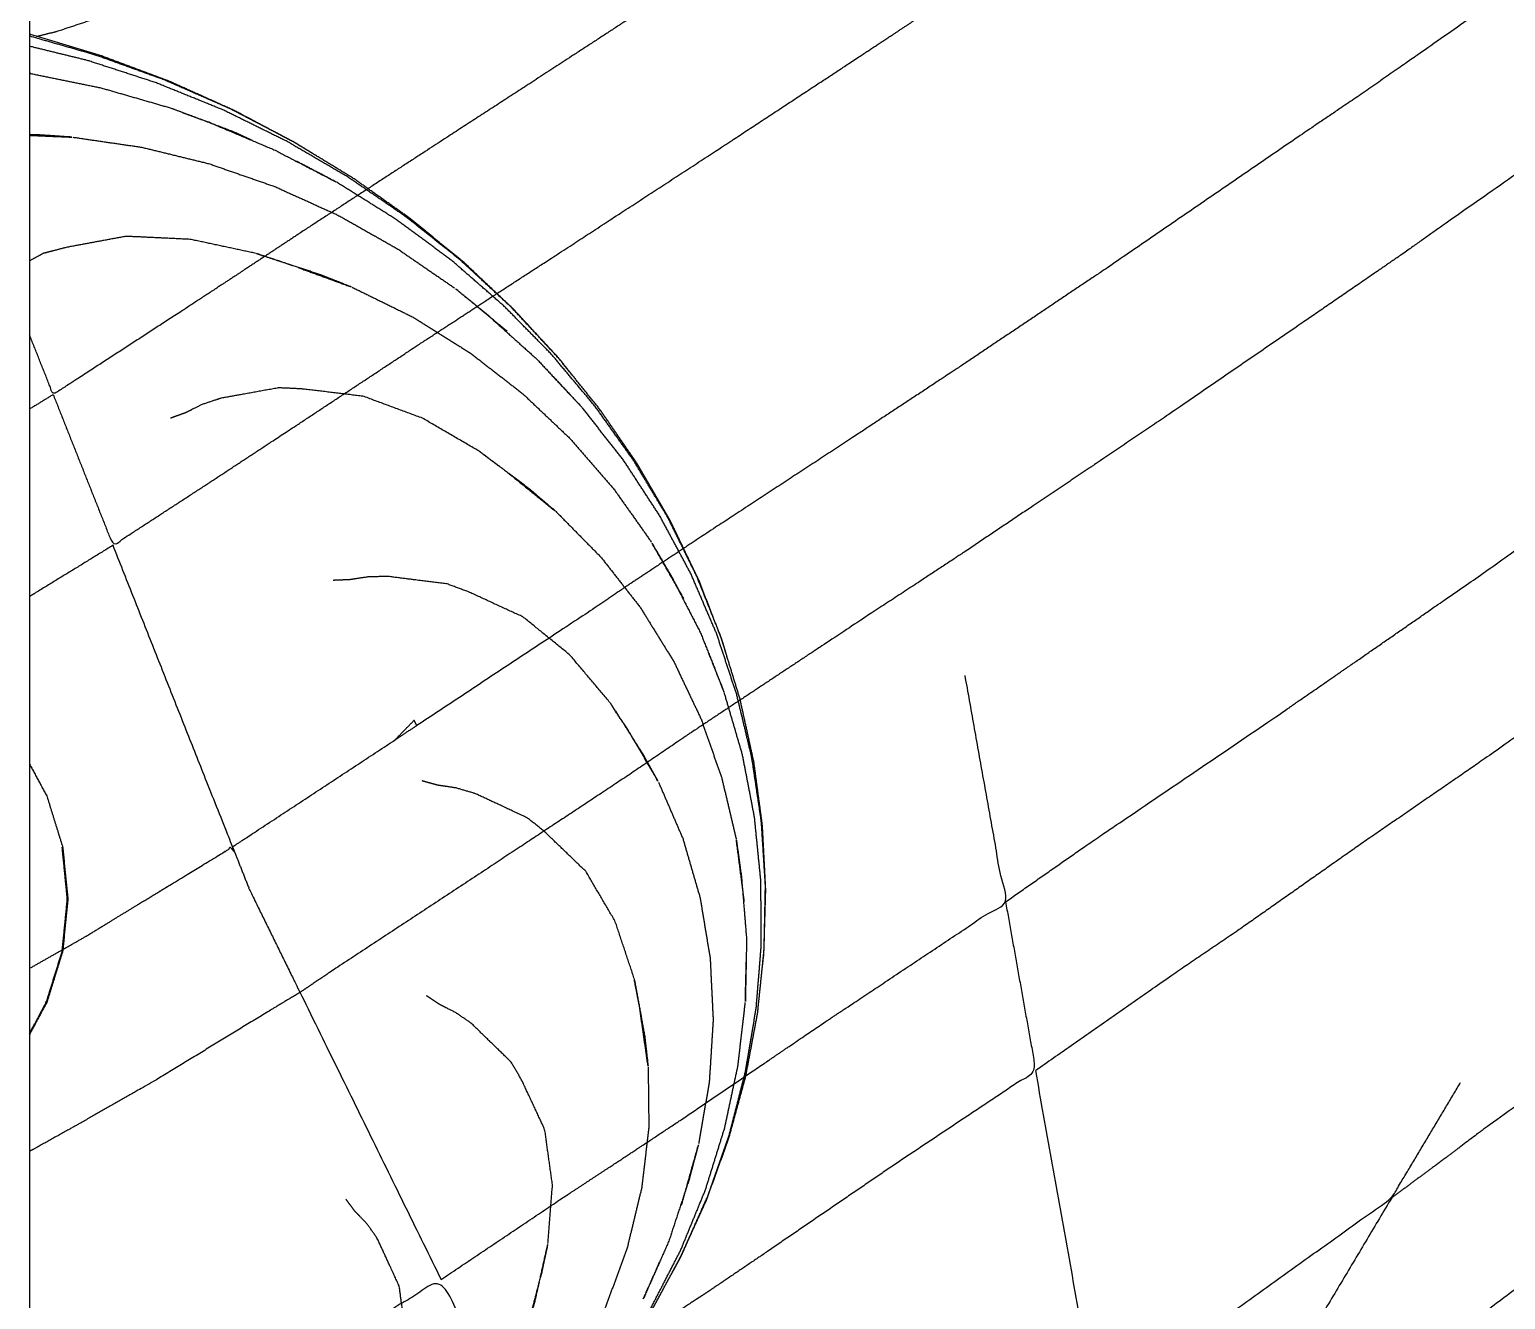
# Model space of a CAD drawing. Header units: millimetres. Extents: x 3429 to 24139, y -631 to 9878.
# Drawn here: x 8512.63 to 8530.02, y 3479.12 to 3494.08 of the extents above; entities that cross this region are included whole.
import ezdxf

# ---------------------------------------------------------------- set-up
doc = ezdxf.new("R2010")
doc.units = ezdxf.units.MM
doc.layers.add('multid_gorunus_3', color=23, linetype='Continuous', lineweight=13)
doc.layers.add('multid_gorunus_4', color=15, linetype='Continuous', lineweight=9)

# ---------------------------------------------------------------- blocks, each defined once
blk = doc.blocks.new('grup-2')
at = {"layer": 'multid_gorunus_3', "lineweight": -3}
for points, degree, knots in [([(1978.928, 6217.144), (1978.928, 6216.155), (1978.928, 6213.761), (1978.928, 6208.959), (1978.928, 6202.868), (1978.928, 6195.487), (1978.928, 6186.836), (1978.928, 6176.969), (1978.928, 6165.969), (1978.928, 6153.941), (1978.928, 6141.024), (1978.928, 6127.365), (1978.928, 6113.136), (1978.928, 6098.504), (1978.928, 6083.653), (1978.928, 6068.742), (1978.928, 6053.94), (1978.928, 6039.26), (1978.928, 6024.58), (1978.928, 6005.778), (1978.928, 5990.869), (1978.928, 5976.016), (1978.928, 5961.387), (1978.928, 5947.155), (1978.928, 5933.498), (1978.928, 5920.578), (1978.928, 5947.227), (1978.928, 5936.226), (1978.928, 5926.36), (1978.928, 5917.707), (1978.928, 5910.327), (1978.928, 5904.236), (1978.928, 5899.433), (1978.928, 5897.04), (1978.928, 5896.051)], 3, [200, 200, 200, 200, 215.285175, 230.934783, 246.910875, 263.16962, 279.661789, 296.333468, 313.127007, 329.982146, 346.837285, 363.630824, 380.302503, 396.794672, 413.053417, 429.029509, 444.679117, 459.964292, 475.249467, 490.899075, 506.875167, 523.133912, 539.62608, 556.29776, 573.091299, 589.946438, 606.801576, 623.595115, 640.266795, 656.758963, 673.017709, 688.9938, 704.643409, 719.928583, 719.928583, 719.928583, 719.928583]), ([(1955.624, 5969.453), (1955.649, 5969.386), (1955.674, 5969.32), (1955.739, 5969.215), (1955.804, 5969.11), (1956.068, 5968.874), (1956.332, 5968.639), (1956.56, 5968.435), (1956.789, 5968.23), (1957.111, 5967.976), (1957.434, 5967.722), (1957.831, 5967.411), (1958.227, 5967.099), (1958.704, 5966.744), (1959.182, 5966.389), (1959.661, 5966.03), (1960.141, 5965.671), (1960.896, 5965.128), (1961.651, 5964.585), (1962.143, 5964.237), (1962.635, 5963.889), (1963.086, 5963.58), (1963.537, 5963.271), (1964.558, 5962.558), (1965.579, 5961.845), (1966.802, 5961.019), (1968.024, 5960.194), (1968.336, 5959.986), (1968.647, 5959.779), (1968.964, 5959.572), (1969.281, 5959.365), (1970.467, 5958.586), (1971.652, 5957.808), (1972.343, 5957.358), (1973.033, 5956.908), (1973.648, 5956.509), (1974.262, 5956.11), (1974.97, 5955.649), (1975.678, 5955.187), (1976.096, 5954.911), (1976.515, 5954.634), (1976.799, 5954.448), (1977.083, 5954.261), (1977.866, 5953.752), (1978.649, 5953.243), (1978.788, 5953.595), (1978.928, 5953.947)], 2, [7, 7, 7, 8, 8, 9, 9, 10, 10, 11, 11, 12, 12, 13, 13, 14, 14, 15, 15, 16, 16, 17, 17, 18, 18, 19, 19, 20, 20, 21, 21, 22, 22, 23, 23, 24, 24, 25, 25, 26, 26, 27, 27, 28, 28, 29, 29, 29.416365, 29.416365, 29.416365]), ([(1953.642, 5964.129), (1953.688, 5964.041), (1953.733, 5963.954), (1953.788, 5963.883), (1953.843, 5963.811), (1954.071, 5963.611), (1954.299, 5963.412), (1954.581, 5963.16), (1954.864, 5962.908), (1955.211, 5962.635), (1955.559, 5962.362), (1955.921, 5962.077), (1956.283, 5961.792), (1956.79, 5961.41), (1957.297, 5961.028), (1957.708, 5960.721), (1958.12, 5960.414), (1958.573, 5960.089), (1959.026, 5959.764), (1959.745, 5959.244), (1960.463, 5958.724), (1961.537, 5957.97), (1962.612, 5957.216), (1962.935, 5956.992), (1963.258, 5956.767), (1963.559, 5956.564), (1963.86, 5956.36), (1965.048, 5955.546), (1966.236, 5954.731), (1967.113, 5954.143), (1967.989, 5953.555), (1968.602, 5953.151), (1969.216, 5952.746), (1970.107, 5952.161), (1970.999, 5951.577), (1971.461, 5951.271), (1971.922, 5950.965), (1972.11, 5950.837), (1972.298, 5950.709), (1973.331, 5950.026), (1974.364, 5949.343)], 2, [0, 0, 0, 1, 1, 2, 2, 3, 3, 4, 4, 5, 5, 6, 6, 7, 7, 8, 8, 9, 9, 10, 10, 11, 11, 12, 12, 13, 13, 14, 14, 15, 15, 16, 16, 17, 17, 18, 18, 19, 19, 20, 20, 20]), ([(1953.06, 5962.332), (1953.097, 5962.261), (1953.134, 5962.191), (1953.23, 5962.066), (1953.325, 5961.941), (1953.722, 5961.594), (1954.118, 5961.246), (1954.204, 5961.17), (1954.29, 5961.093), (1954.396, 5961.01), (1954.501, 5960.927), (1955.097, 5960.457), (1955.693, 5959.987), (1956.529, 5959.359), (1957.364, 5958.73), (1957.434, 5958.678), (1957.504, 5958.626), (1957.581, 5958.57), (1957.658, 5958.515), (1958.446, 5957.944), (1959.235, 5957.373), (1959.522, 5957.166), (1959.81, 5956.958), (1961.052, 5956.091), (1962.293, 5955.223), (1962.47, 5955.098), (1962.646, 5954.972), (1962.847, 5954.833), (1963.049, 5954.693), (1964.257, 5953.864), (1965.466, 5953.035), (1965.951, 5952.707), (1966.436, 5952.379), (1967.187, 5951.875), (1967.937, 5951.371), (1968.181, 5951.211), (1968.424, 5951.05), (1968.778, 5950.818), (1969.132, 5950.586), (1970.128, 5949.926), (1971.125, 5949.265), (1971.531, 5948.989), (1971.936, 5948.714), (1972.737, 5948.184), (1973.538, 5947.654), (1974.451, 5947.053), (1975.365, 5946.452), (1975.553, 5946.325), (1975.741, 5946.199)], 2, [0, 0, 0, 1, 1, 2, 2, 3, 3, 4, 4, 5, 5, 6, 6, 7, 7, 8, 8, 9, 9, 10, 10, 11, 11, 12, 12, 13, 13, 14, 14, 15, 15, 16, 16, 17, 17, 18, 18, 19, 19, 20, 20, 21, 21, 22, 22, 23, 23, 24, 24, 24]), ([(1978.649, 5953.243), (1978.297, 5952.355), (1977.944, 5951.467), (1977.4, 5951.821), (1976.856, 5952.175), (1976.328, 5952.522), (1975.799, 5952.87), (1975.021, 5953.384), (1974.242, 5953.898), (1973.866, 5954.143), (1973.489, 5954.389), (1973.162, 5954.601), (1972.835, 5954.813), (1971.823, 5955.473), (1970.81, 5956.133), (1970.281, 5956.481), (1969.751, 5956.829), (1968.922, 5957.375), (1968.092, 5957.922), (1967.946, 5958.02), (1967.8, 5958.119), (1967.601, 5958.255), (1967.403, 5958.391), (1966.068, 5959.292), (1964.734, 5960.193), (1963.303, 5961.189), (1961.872, 5962.184)], 2, [0, 0, 0, 1, 1, 2, 2, 3, 3, 4, 4, 5, 5, 6, 6, 7, 7, 8, 8, 9, 9, 10, 10, 11, 11, 12, 12, 13, 13, 13]), ([(1967.426, 5947.266), (1966.943, 5947.604), (1966.46, 5947.941), (1965.285, 5948.738), (1964.111, 5949.535), (1964.043, 5949.584), (1963.974, 5949.632), (1963.737, 5949.795), (1963.5, 5949.959), (1962.637, 5950.557), (1961.774, 5951.155), (1960.752, 5951.881), (1959.731, 5952.608), (1959.382, 5952.851), (1959.034, 5953.095), (1958.678, 5953.352), (1958.321, 5953.609), (1957.517, 5954.196), (1956.714, 5954.783), (1956.148, 5955.209), (1955.583, 5955.635), (1955.213, 5955.912), (1954.843, 5956.189), (1954.537, 5956.43), (1954.23, 5956.671), (1953.786, 5957.017), (1953.342, 5957.362), (1953.082, 5957.581), (1952.822, 5957.8), (1952.649, 5957.949), (1952.477, 5958.097), (1952.289, 5958.298), (1952.102, 5958.499), (1952.055, 5958.55), (1952.007, 5958.6), (1951.98, 5958.626), (1951.953, 5958.652), (1951.943, 5958.673), (1951.932, 5958.693)], 2, [0, 0, 0, 1, 1, 2, 2, 3, 3, 4, 4, 5, 5, 6, 6, 7, 7, 8, 8, 9, 9, 10, 10, 11, 11, 12, 12, 13, 13, 14, 14, 15, 15, 16, 16, 17, 17, 18, 18, 19, 19, 19]), ([(1951.32, 5957.054), (1951.373, 5956.948), (1951.426, 5956.843), (1951.564, 5956.711), (1951.703, 5956.579), (1951.888, 5956.382), (1952.073, 5956.184), (1952.126, 5956.141), (1952.18, 5956.097), (1952.346, 5955.952), (1952.513, 5955.806), (1952.704, 5955.644), (1952.896, 5955.483), (1953.624, 5954.916), (1954.353, 5954.349), (1954.405, 5954.308), (1954.457, 5954.267), (1954.52, 5954.22), (1954.583, 5954.173), (1955.463, 5953.509), (1956.343, 5952.846), (1956.67, 5952.608), (1956.996, 5952.369), (1957.773, 5951.808), (1958.55, 5951.247), (1958.664, 5951.162), (1958.779, 5951.078), (1958.951, 5950.954), (1959.123, 5950.829), (1960.432, 5949.905), (1961.74, 5948.98), (1962.497, 5948.458), (1963.254, 5947.937), (1963.966, 5947.436), (1964.678, 5946.935), (1965.031, 5946.696), (1965.384, 5946.456), (1966.228, 5945.867), (1967.071, 5945.278)], 2, [0, 0, 0, 1, 1, 2, 2, 3, 3, 4, 4, 5, 5, 6, 6, 7, 7, 8, 8, 9, 9, 10, 10, 11, 11, 12, 12, 13, 13, 14, 14, 15, 15, 16, 16, 17, 17, 18, 18, 19, 19, 19]), ([(1949.797, 5953.917), (1949.931, 5953.795), (1950.066, 5953.672), (1950.192, 5953.5), (1950.319, 5953.328), (1950.345, 5953.276), (1950.371, 5953.224), (1950.563, 5953.041), (1950.755, 5952.859), (1951.37, 5952.365), (1951.986, 5951.871), (1952.122, 5951.76), (1952.259, 5951.65), (1952.308, 5951.607), (1952.356, 5951.564), (1952.478, 5951.47), (1952.599, 5951.375), (1953.443, 5950.734), (1954.286, 5950.094), (1955.241, 5949.378), (1956.197, 5948.663), (1956.368, 5948.535), (1956.539, 5948.406), (1956.72, 5948.276), (1956.901, 5948.145), (1958.056, 5947.295), (1959.211, 5946.444), (1959.477, 5946.252), (1959.742, 5946.06), (1960.771, 5945.321), (1961.799, 5944.582), (1962.02, 5944.416), (1962.241, 5944.249), (1962.558, 5944.014), (1962.876, 5943.779)], 2, [2, 2, 2, 3, 3, 4, 4, 5, 5, 6, 6, 7, 7, 8, 8, 9, 9, 10, 10, 11, 11, 12, 12, 13, 13, 14, 14, 15, 15, 16, 16, 17, 17, 18, 18, 19, 19, 19]), ([(1965.201, 5939.884), (1963.975, 5940.794), (1962.749, 5941.704), (1961.895, 5942.347), (1961.042, 5942.99), (1960.411, 5943.443), (1959.78, 5943.896), (1958.93, 5944.519), (1958.081, 5945.141), (1957.47, 5945.597), (1956.86, 5946.052), (1956.39, 5946.403), (1955.919, 5946.753), (1955.125, 5947.347), (1954.33, 5947.94), (1953.68, 5948.437), (1953.03, 5948.933), (1952.565, 5949.278), (1952.101, 5949.623), (1951.51, 5950.076), (1950.918, 5950.528), (1950.461, 5950.895), (1950.004, 5951.262), (1949.924, 5951.338), (1949.844, 5951.414), (1949.833, 5951.436), (1949.822, 5951.458), (1949.769, 5951.53), (1949.716, 5951.602), (1949.363, 5951.924), (1949.01, 5952.246)], 2, [0, 0, 0, 1, 1, 2, 2, 3, 3, 4, 4, 5, 5, 6, 6, 7, 7, 8, 8, 9, 9, 10, 10, 11, 11, 12, 12, 13, 13, 14, 14, 15, 15, 15]), ([(1978.928, 5946.482), (1978.601, 5946.668), (1978.273, 5946.854), (1977.957, 5947.047), (1977.641, 5947.24), (1977.145, 5947.542), (1976.649, 5947.845), (1976.593, 5947.88), (1976.536, 5947.915), (1977.24, 5949.691), (1977.944, 5951.467)], 2, [5.402145, 5.402145, 5.402145, 6, 6, 7, 7, 8, 8, 9, 9, 10, 10, 10]), ([(1977.944, 5951.467), (1978.401, 5951.186), (1978.858, 5950.906), (1978.893, 5950.885), (1978.928, 5950.863)], 2, [0, 0, 0, 1, 1, 1.081553, 1.081553, 1.081553]), ([(1974.078, 5942.816), (1973.366, 5943.294), (1972.654, 5943.772), (1972.27, 5944.024), (1971.886, 5944.277), (1971.549, 5944.5), (1971.212, 5944.723), (1970.372, 5945.294), (1969.531, 5945.866), (1969.43, 5945.933), (1969.33, 5945.999), (1968.378, 5946.633), (1967.426, 5947.266), (1967.665, 5948.6), (1967.903, 5949.934)], 2, [0, 0, 0, 1, 1, 2, 2, 3, 3, 4, 4, 5, 5, 6, 6, 7, 7, 7]), ([(1976.536, 5947.915), (1976.469, 5947.959), (1976.401, 5948.003), (1975.511, 5948.588), (1974.621, 5949.174)], 2, [0, 0, 0, 1, 1, 2, 2, 2]), ([(1947.41, 5948.925), (1947.652, 5948.701), (1947.894, 5948.476), (1947.931, 5948.448), (1947.968, 5948.42), (1947.994, 5948.4), (1948.021, 5948.38), (1948.308, 5948.173), (1948.595, 5947.966), (1949.421, 5947.37), (1950.246, 5946.773), (1950.813, 5946.342), (1951.379, 5945.911), (1952.205, 5945.298), (1953.03, 5944.684), (1953.788, 5944.133), (1954.546, 5943.582), (1955.398, 5942.947), (1956.25, 5942.311), (1956.999, 5941.752), (1957.748, 5941.193), (1958.366, 5940.732), (1958.984, 5940.272), (1959.927, 5939.547), (1960.87, 5938.823), (1961.674, 5938.179), (1962.479, 5937.535), (1962.977, 5937.158), (1963.476, 5936.781), (1963.849, 5936.502), (1964.223, 5936.224), (1964.867, 5935.698), (1965.512, 5935.173), (1965.714, 5935.006), (1965.916, 5934.839), (1965.936, 5934.821), (1965.956, 5934.802)], 2, [5, 5, 5, 6, 6, 7, 7, 8, 8, 9, 9, 10, 10, 11, 11, 12, 12, 13, 13, 14, 14, 15, 15, 16, 16, 17, 17, 18, 18, 19, 19, 20, 20, 21, 21, 22, 22, 23, 23, 23]), ([(1976.536, 5947.915), (1976.436, 5947.664), (1976.337, 5947.412), (1976.039, 5946.806), (1975.741, 5946.199), (1974.909, 5944.508), (1974.078, 5942.816)], 2, [0, 0, 0, 1, 1, 2, 2, 3, 3, 3]), ([(1967.426, 5947.266), (1967.248, 5946.272), (1967.071, 5945.278), (1967.88, 5944.739), (1968.69, 5944.2), (1969.48, 5943.661), (1970.27, 5943.121), (1970.56, 5942.924), (1970.851, 5942.727), (1970.955, 5942.658), (1971.06, 5942.589), (1971.179, 5942.51), (1971.298, 5942.432), (1972.273, 5941.778), (1973.247, 5941.124)], 2, [0, 0, 0, 1, 1, 2, 2, 3, 3, 4, 4, 5, 5, 6, 6, 7, 7, 7]), ([(1946.331, 5946.569), (1946.129, 5946.217), (1945.927, 5945.865), (1945.645, 5945.2), (1945.364, 5944.535), (1946.347, 5944.303), (1947.33, 5944.071), (1949.235, 5943.076), (1951.14, 5942.081), (1953.361, 5940.782), (1955.582, 5939.483), (1957.489, 5938.293), (1959.397, 5937.103), (1960.952, 5935.937), (1962.507, 5934.77), (1963.708, 5933.621), (1964.908, 5932.472), (1965.561, 5931.644), (1966.214, 5930.816)], 2, [-6, -6, -6, -5, -5, -4, -4, -3, -3, -2, -2, -1, -1, 0, 0, 1, 1, 2, 2, 2.886166, 2.886166, 2.886166]), ([(1975.741, 5946.199), (1975.901, 5946.103), (1976.061, 5946.006), (1976.761, 5945.579), (1977.461, 5945.153), (1977.881, 5944.914), (1978.3, 5944.675), (1978.593, 5944.512), (1978.885, 5944.348), (1978.907, 5944.338), (1978.928, 5944.327)], 2, [0, 0, 0, 1, 1, 2, 2, 3, 3, 4, 4, 4.048225, 4.048225, 4.048225]), ([(1969.373, 5939.22), (1968.728, 5939.678), (1968.083, 5940.136), (1967.541, 5940.506), (1966.998, 5940.876), (1966.679, 5941.089), (1966.36, 5941.301), (1966.715, 5943.289), (1967.071, 5945.278)], 2, [0, 0, 0, 1, 1, 2, 2, 3, 3, 4, 4, 4]), ([(1966.36, 5941.301), (1965.908, 5941.617), (1965.456, 5941.932), (1964.166, 5942.856), (1962.876, 5943.779), (1962.47, 5944.458), (1962.064, 5945.138)], 2, [0, 0, 0, 1, 1, 2, 2, 3, 3, 3]), ([(1950.895, 5944.137), (1951.126, 5943.969), (1951.357, 5943.801), (1953.035, 5942.589), (1954.713, 5941.376), (1956.023, 5940.413), (1957.333, 5939.449), (1957.959, 5938.988), (1958.586, 5938.526), (1959.26, 5938), (1959.934, 5937.474), (1960.901, 5936.739), (1961.868, 5936.003), (1962.46, 5935.529), (1963.051, 5935.056), (1963.629, 5934.57), (1964.206, 5934.084), (1964.401, 5933.901), (1964.595, 5933.718), (1965.047, 5933.334), (1965.5, 5932.951)], 2, [0, 0, 0, 1, 1, 2, 2, 3, 3, 4, 4, 5, 5, 6, 6, 7, 7, 8, 8, 9, 9, 9.968294, 9.968294, 9.968294]), ([(1976.637, 5939.23), (1976.466, 5939.299), (1976.295, 5939.369), (1975.797, 5939.632), (1975.3, 5939.895), (1975.198, 5939.952), (1975.097, 5940.009), (1975.061, 5940.029), (1975.026, 5940.049), (1974.967, 5940.085), (1974.908, 5940.121), (1974.077, 5940.623), (1973.247, 5941.124), (1973.662, 5941.97), (1974.078, 5942.816), (1974.685, 5942.449), (1975.292, 5942.083), (1975.565, 5941.916), (1975.838, 5941.75), (1976.001, 5941.657), (1976.164, 5941.564), (1976.634, 5941.302), (1977.103, 5941.039), (1977.187, 5940.995), (1977.27, 5940.951), (1977.498, 5940.858), (1977.726, 5940.766)], 2, [0, 0, 0, 1, 1, 2, 2, 3, 3, 4, 4, 5, 5, 6, 6, 7, 7, 8, 8, 9, 9, 10, 10, 11, 11, 12, 12, 13, 13, 13])]:
    blk.add_open_spline(points, degree=degree, knots=knots, dxfattribs=at)
for points in [[(1978.649, 5953.243), (1978.788, 5953.157), (1978.928, 5953.072)], [(1974.364, 5949.343), (1974.379, 5949.374), (1974.395, 5949.406)], [(1974.621, 5949.174), (1974.508, 5949.29), (1974.395, 5949.406)], [(1974.364, 5949.343), (1974.492, 5949.258), (1974.621, 5949.174)], [(1962.876, 5943.779), (1964.038, 5941.831), (1965.201, 5939.884)]]:
    blk.add_open_spline(points, degree=2, dxfattribs=at)
at = {"layer": 'multid_gorunus_4', "lineweight": -3}
for points, knots in [([(1978.844, 5957.464), (1978.724, 5957.494), (1978.605, 5957.523), (1978.191, 5957.661), (1977.778, 5957.799), (1977.381, 5957.968), (1976.984, 5958.138), (1976.607, 5958.338), (1976.23, 5958.538)], [-2.280171, -2.280171, -2.280171, -2, -2, -1, -1, 0, 0, 1, 1, 1]), ([(1970.708, 5950.155), (1970.734, 5950.244), (1970.761, 5950.333), (1970.899, 5950.691), (1971.037, 5951.049), (1971.205, 5951.398), (1971.372, 5951.747), (1971.567, 5952.085), (1971.763, 5952.422), (1971.986, 5952.747), (1972.209, 5953.071), (1972.458, 5953.381), (1972.708, 5953.691), (1972.982, 5953.984), (1973.256, 5954.278), (1973.554, 5954.553), (1973.852, 5954.829), (1974.173, 5955.084), (1974.494, 5955.339), (1974.835, 5955.573), (1975.177, 5955.807), (1975.537, 5956.018), (1975.898, 5956.228), (1976.275, 5956.414), (1976.653, 5956.6), (1977.046, 5956.759), (1977.438, 5956.918), (1977.844, 5957.05), (1978.249, 5957.181), (1978.588, 5957.264), (1978.927, 5957.347)], [-0.24384, -0.24384, -0.24384, 0, 0, 1, 1, 2, 2, 3, 3, 4, 4, 5, 5, 6, 6, 7, 7, 8, 8, 9, 9, 10, 10, 11, 11, 12, 12, 13, 13, 13.817117, 13.817117, 13.817117]), ([(1972.551, 5953.496), (1972.611, 5953.572), (1972.67, 5953.647), (1972.942, 5953.943), (1973.213, 5954.238), (1973.508, 5954.516), (1973.803, 5954.795), (1974.12, 5955.054), (1974.436, 5955.313), (1974.774, 5955.552), (1975.112, 5955.791), (1975.468, 5956.008), (1975.825, 5956.225), (1976.198, 5956.42), (1976.572, 5956.614), (1976.961, 5956.785), (1977.35, 5956.955), (1977.752, 5957.1), (1978.154, 5957.245), (1978.541, 5957.356), (1978.928, 5957.467)], [-0.242127, -0.242127, -0.242127, 0, 0, 1, 1, 2, 2, 3, 3, 4, 4, 5, 5, 6, 6, 7, 7, 8, 8, 8.936733, 8.936733, 8.936733]), ([(1975.6, 5956.088), (1975.686, 5956.142), (1975.772, 5956.195), (1976.144, 5956.393), (1976.515, 5956.59), (1976.902, 5956.764), (1977.289, 5956.938), (1977.689, 5957.088), (1978.09, 5957.237), (1978.501, 5957.362), (1978.913, 5957.486), (1978.92, 5957.488), (1978.928, 5957.49)], [-0.243031, -0.243031, -0.243031, 0, 0, 1, 1, 2, 2, 3, 3, 4, 4, 4.017687, 4.017687, 4.017687]), ([(1978.928, 5957.027), (1978.919, 5957.026), (1978.911, 5957.025), (1978.499, 5956.941), (1978.088, 5956.858), (1977.685, 5956.742), (1977.282, 5956.625)], [3.979301, 3.979301, 3.979301, 4, 4, 5, 5, 6, 6, 6]), ([(1977.282, 5956.625), (1977.049, 5956.539), (1976.816, 5956.453), (1976.431, 5956.291), (1976.046, 5956.128), (1975.677, 5955.937), (1975.308, 5955.745), (1975.527, 5955.86), (1975.747, 5955.974), (1975.764, 5955.982), (1975.781, 5955.991)], [1, 1, 1, 2, 2, 3, 3, 4, 4, 5, 5, 5.045762, 5.045762, 5.045762]), ([(1976.3, 5956.236), (1976.4, 5956.282), (1976.499, 5956.329), (1976.642, 5956.384), (1976.786, 5956.438)], [-0.2644647, -0.2644647, -0.2644647, 0, 0, 0.366441, 0.366441, 0.366441]), ([(1978.928, 5956.298), (1978.673, 5956.287), (1978.418, 5956.276), (1978.626, 5956.29), (1978.835, 5956.304), (1978.881, 5956.305), (1978.928, 5956.306)], [-1.627361, -1.627361, -1.627361, -1, -1, 0, 0, 0.11512, 0.11512, 0.11512]), ([(1978.418, 5956.276), (1978.013, 5956.217), (1977.608, 5956.158), (1977.209, 5956.061), (1976.811, 5955.963), (1976.424, 5955.828), (1976.036, 5955.694), (1975.664, 5955.525), (1975.292, 5955.357), (1974.938, 5955.157), (1974.584, 5954.956), (1974.251, 5954.727), (1973.919, 5954.499)], [0, 0, 0, 1, 1, 2, 2, 3, 3, 4, 4, 5, 5, 6, 6, 6]), ([(1970.295, 5946.467), (1970.285, 5946.56), (1970.274, 5946.653), (1970.263, 5947.03), (1970.252, 5947.408), (1970.271, 5947.785), (1970.291, 5948.163), (1970.341, 5948.538), (1970.392, 5948.913), (1970.473, 5949.284), (1970.555, 5949.655), (1970.667, 5950.02), (1970.779, 5950.385), (1970.921, 5950.742), (1971.063, 5951.099), (1971.234, 5951.447), (1971.405, 5951.794), (1971.606, 5952.129), (1971.807, 5952.464), (1972.035, 5952.785), (1972.264, 5953.106), (1972.519, 5953.41), (1972.775, 5953.715), (1973.056, 5954.002), (1973.338, 5954.288), (1973.644, 5954.554), (1973.95, 5954.821), (1974.279, 5955.064), (1974.608, 5955.307), (1974.958, 5955.526), (1975.308, 5955.745)], [-0.246996, -0.246996, -0.246996, 0, 0, 1, 1, 2, 2, 3, 3, 4, 4, 5, 5, 6, 6, 7, 7, 8, 8, 9, 9, 10, 10, 11, 11, 12, 12, 13, 13, 14, 14, 14]), ([(1976.257, 5954.906), (1976.645, 5954.989), (1977.032, 5955.072), (1977.411, 5955.09), (1977.79, 5955.108), (1978.141, 5955.043), (1978.491, 5954.978), (1978.628, 5954.942), (1978.764, 5954.907), (1978.846, 5954.863), (1978.928, 5954.819)], [-3, -3, -3, -2, -2, -1, -1, 0, 0, 1, 1, 1.274119, 1.274119, 1.274119]), ([(1975.757, 5954.738), (1975.44, 5954.623), (1975.124, 5954.507), (1975.315, 5954.582), (1975.505, 5954.657), (1975.663, 5954.709), (1975.82, 5954.762)], [-1.842909, -1.842909, -1.842909, -1, -1, 0, 0, 0.419485, 0.419485, 0.419485]), ([(1975.964, 5954.809), (1976.111, 5954.857), (1976.257, 5954.906), (1976.066, 5954.844), (1975.874, 5954.781), (1975.847, 5954.771), (1975.82, 5954.762)], [0.610793, 0.610793, 0.610793, 1, 1, 2, 2, 2.071826, 2.071826, 2.071826]), ([(1975.124, 5954.507), (1974.767, 5954.332), (1974.409, 5954.156), (1974.074, 5953.946), (1973.738, 5953.736), (1973.427, 5953.495), (1973.116, 5953.254), (1972.833, 5952.985), (1972.55, 5952.717), (1972.296, 5952.424), (1972.043, 5952.131), (1971.82, 5951.817), (1971.598, 5951.503)], [0, 0, 0, 1, 1, 2, 2, 3, 3, 4, 4, 5, 5, 6, 6, 6]), ([(1973.3, 5953.989), (1973.609, 5954.244), (1973.919, 5954.499), (1973.734, 5954.349), (1973.549, 5954.199), (1973.252, 5953.932), (1972.954, 5953.665), (1972.683, 5953.376), (1972.412, 5953.086), (1972.573, 5953.259), (1972.733, 5953.432), (1972.745, 5953.443), (1972.756, 5953.454)], [0, 0, 0, 1, 1, 2, 2, 3, 3, 4, 4, 5, 5, 5.040914, 5.040914, 5.040914]), ([(1973.634, 5952.579), (1973.966, 5952.772), (1974.298, 5952.965), (1974.646, 5953.094), (1974.995, 5953.223), (1975.35, 5953.266), (1975.706, 5953.309), (1975.848, 5953.316), (1975.99, 5953.323), (1976.334, 5953.261), (1976.677, 5953.199), (1976.786, 5953.162), (1976.895, 5953.126), (1976.991, 5953.078), (1977.086, 5953.03), (1977.176, 5952.998), (1977.266, 5952.965)], [-3, -3, -3, -2, -2, -1, -1, 0, 0, 1, 1, 2, 2, 3, 3, 4, 4, 5, 5, 5]), ([(1971.363, 5942.882), (1971.316, 5942.966), (1971.27, 5943.05), (1971.11, 5943.402), (1970.95, 5943.753), (1970.82, 5944.114), (1970.689, 5944.474), (1970.589, 5944.841), (1970.488, 5945.209), (1970.418, 5945.582), (1970.348, 5945.955), (1970.309, 5946.331), (1970.271, 5946.707), (1970.263, 5947.085), (1970.256, 5947.462), (1970.28, 5947.839), (1970.304, 5948.216), (1970.36, 5948.591), (1970.416, 5948.965), (1970.504, 5949.334), (1970.593, 5949.704), (1970.712, 5950.066), (1970.832, 5950.428), (1970.984, 5950.781), (1971.135, 5951.134), (1971.318, 5951.474), (1971.501, 5951.815), (1971.714, 5952.141), (1971.927, 5952.468), (1972.169, 5952.777), (1972.412, 5953.086)], [-0.247662, -0.247662, -0.247662, 0, 0, 1, 1, 2, 2, 3, 3, 4, 4, 5, 5, 6, 6, 7, 7, 8, 8, 9, 9, 10, 10, 11, 11, 12, 12, 13, 13, 14, 14, 14]), ([(1973.398, 5952.401), (1973.516, 5952.49), (1973.634, 5952.579), (1973.479, 5952.464), (1973.324, 5952.349), (1973.026, 5952.108), (1972.727, 5951.868), (1972.877, 5951.995), (1973.026, 5952.123), (1973.153, 5952.218), (1973.28, 5952.313)], [-3.389304, -3.389304, -3.389304, -3, -3, -2, -2, -1, -1, 0, 0, 0.418037, 0.418037, 0.418037]), ([(1972.727, 5951.868), (1972.461, 5951.598), (1972.194, 5951.327), (1971.961, 5951.03), (1971.729, 5950.733), (1971.532, 5950.415), (1971.335, 5950.096), (1971.175, 5949.759), (1971.015, 5949.423), (1970.892, 5949.072), (1970.77, 5948.722), (1970.684, 5948.361), (1970.599, 5948.001)], [0, 0, 0, 1, 1, 2, 2, 3, 3, 4, 4, 5, 5, 6, 6, 6]), ([(1971.218, 5950.841), (1971.408, 5951.172), (1971.598, 5951.503), (1971.484, 5951.308), (1971.369, 5951.112), (1971.195, 5950.773), (1971.02, 5950.434), (1970.88, 5950.082), (1970.74, 5949.729), (1970.822, 5949.939), (1970.905, 5950.149), (1970.912, 5950.165), (1970.92, 5950.182)], [0, 0, 0, 1, 1, 2, 2, 3, 3, 4, 4, 5, 5, 5.04688, 5.04688, 5.04688]), ([(1972.088, 5949.615), (1972.324, 5949.895), (1972.559, 5950.174), (1972.836, 5950.399), (1973.113, 5950.624), (1973.43, 5950.769), (1973.746, 5950.915), (1973.878, 5950.964), (1974.009, 5951.013), (1974.356, 5951.056), (1974.703, 5951.1), (1974.82, 5951.098), (1974.936, 5951.095), (1975.045, 5951.079), (1975.154, 5951.062), (1975.251, 5951.058), (1975.348, 5951.054)], [-3, -3, -3, -2, -2, -1, -1, 0, 0, 1, 1, 2, 2, 3, 3, 4, 4, 5, 5, 5]), ([(1973.932, 5939.701), (1973.78, 5939.83), (1973.627, 5939.96), (1973.338, 5940.243), (1973.049, 5940.526), (1972.784, 5940.826), (1972.519, 5941.126), (1972.28, 5941.441), (1972.04, 5941.757), (1971.827, 5942.087), (1971.615, 5942.416), (1971.43, 5942.758), (1971.245, 5943.1), (1971.089, 5943.453), (1970.932, 5943.806), (1970.806, 5944.167), (1970.68, 5944.528), (1970.585, 5944.897), (1970.491, 5945.265), (1970.428, 5945.638), (1970.365, 5946.012), (1970.334, 5946.387), (1970.304, 5946.763), (1970.307, 5947.14), (1970.31, 5947.516), (1970.347, 5947.89), (1970.385, 5948.265), (1970.456, 5948.635), (1970.528, 5949.004), (1970.634, 5949.367), (1970.74, 5949.729)], [-0.490995, -0.490995, -0.490995, 0, 0, 1, 1, 2, 2, 3, 3, 4, 4, 5, 5, 6, 6, 7, 7, 8, 8, 9, 9, 10, 10, 11, 11, 12, 12, 13, 13, 14, 14, 14]), ([(1971.936, 5949.378), (1972.012, 5949.496), (1972.088, 5949.615), (1971.988, 5949.461), (1971.888, 5949.307), (1971.702, 5948.993), (1971.517, 5948.678), (1971.607, 5948.842), (1971.697, 5949.006), (1971.803, 5949.171), (1971.908, 5949.335)], [-3.389853, -3.389853, -3.389853, -3, -3, -2, -2, -1, -1, 0, 0, 0.54038, 0.54038, 0.54038]), ([(1978.928, 5948.89), (1978.825, 5948.699), (1978.722, 5948.508), (1978.63, 5948.21), (1978.537, 5947.912), (1978.507, 5947.605), (1978.476, 5947.298), (1978.507, 5946.99), (1978.537, 5946.683), (1978.63, 5946.385), (1978.722, 5946.087), (1978.825, 5945.896), (1978.928, 5945.704)], [4.315739, 4.315739, 4.315739, 5, 5, 6, 6, 7, 7, 8, 8, 9, 9, 9.684746, 9.684746, 9.684746]), ([(1971.517, 5948.678), (1971.373, 5948.345), (1971.229, 5948.012), (1971.128, 5947.664), (1971.026, 5947.316), (1970.967, 5946.958), (1970.907, 5946.6), (1970.89, 5946.236), (1970.872, 5945.873), (1970.895, 5945.507), (1970.918, 5945.142), (1970.981, 5944.777), (1971.043, 5944.413)], [0, 0, 0, 1, 1, 2, 2, 3, 3, 4, 4, 5, 5, 6, 6, 6]), ([(1971.805, 5946.372), (1971.916, 5946.704), (1972.027, 5947.037), (1972.199, 5947.33), (1972.37, 5947.623), (1972.61, 5947.854), (1972.85, 5948.085), (1972.954, 5948.17), (1973.058, 5948.254), (1973.367, 5948.398), (1973.676, 5948.542), (1973.787, 5948.574), (1973.897, 5948.607), (1974.006, 5948.624), (1974.115, 5948.64), (1974.208, 5948.665), (1974.301, 5948.691)], [-3, -3, -3, -2, -2, -1, -1, 0, 0, 1, 1, 2, 2, 3, 3, 4, 4, 5, 5, 5]), ([(1970.539, 5947.536), (1970.569, 5947.768), (1970.599, 5948.001), (1970.569, 5947.783), (1970.539, 5947.565), (1970.508, 5947.195), (1970.478, 5946.825), (1970.485, 5946.452), (1970.493, 5946.079), (1970.488, 5946.301), (1970.482, 5946.523), (1970.483, 5946.54), (1970.483, 5946.557)], [0.368243, 0.368243, 0.368243, 1, 1, 2, 2, 3, 3, 4, 4, 5, 5, 5.046532, 5.046532, 5.046532]), ([(1978.928, 5945.716), (1978.828, 5945.903), (1978.728, 5946.089), (1978.635, 5946.386), (1978.543, 5946.684), (1978.512, 5946.991), (1978.482, 5947.298), (1978.512, 5947.604), (1978.543, 5947.911), (1978.54, 5947.912), (1978.537, 5947.912)], [21.332371, 21.332371, 21.332371, 22, 22, 23, 23, 24, 24, 25, 25, 26, 26, 26]), ([(1971.678, 5945.683), (1971.741, 5946.027), (1971.805, 5946.372), (1971.772, 5946.197), (1971.738, 5946.022), (1971.688, 5945.672), (1971.638, 5945.322), (1971.658, 5945.503), (1971.678, 5945.683)], [0, 0, 0, 1, 1, 2, 2, 3, 3, 4, 4, 4]), ([(1976.973, 5937.796), (1976.634, 5937.956), (1976.295, 5938.115), (1975.928, 5938.319), (1975.56, 5938.522), (1975.211, 5938.748), (1974.861, 5938.973), (1974.531, 5939.22), (1974.201, 5939.467), (1973.892, 5939.733), (1973.583, 5940), (1973.297, 5940.285), (1973.012, 5940.57), (1972.751, 5940.872), (1972.489, 5941.174), (1972.255, 5941.492), (1972.021, 5941.81), (1971.814, 5942.142), (1971.608, 5942.475), (1971.431, 5942.819), (1971.254, 5943.163), (1971.108, 5943.518), (1970.963, 5943.872), (1970.85, 5944.235), (1970.737, 5944.598), (1970.658, 5944.966), (1970.58, 5945.335), (1970.536, 5945.707), (1970.493, 5946.079)], [0.114457, 0.114457, 0.114457, 1, 1, 2, 2, 3, 3, 4, 4, 5, 5, 6, 6, 7, 7, 8, 8, 9, 9, 10, 10, 11, 11, 12, 12, 13, 13, 14, 14, 14]), ([(1972.819, 5943.24), (1972.792, 5943.585), (1972.765, 5943.931), (1972.811, 5944.257), (1972.856, 5944.583), (1972.99, 5944.871), (1973.125, 5945.16), (1973.189, 5945.27), (1973.254, 5945.38), (1973.487, 5945.607), (1973.721, 5945.834), (1973.812, 5945.897), (1973.903, 5945.96), (1973.999, 5946.008), (1974.094, 5946.056), (1974.172, 5946.108), (1974.249, 5946.159)], [-3, -3, -3, -2, -2, -1, -1, 0, 0, 1, 1, 2, 2, 3, 3, 4, 4, 5, 5, 5]), ([(1971.638, 5945.322), (1971.634, 5944.966), (1971.63, 5944.61), (1971.672, 5944.253), (1971.714, 5943.896), (1971.8, 5943.542), (1971.885, 5943.188), (1972.012, 5942.842), (1972.139, 5942.495), (1972.305, 5942.158), (1972.471, 5941.821), (1972.674, 5941.497), (1972.876, 5941.174)], [0, 0, 0, 1, 1, 2, 2, 3, 3, 4, 4, 5, 5, 6, 6, 6]), ([(1971.17, 5943.959), (1971.106, 5944.186), (1971.043, 5944.413), (1971.1, 5944.2), (1971.158, 5943.986), (1971.276, 5943.629), (1971.393, 5943.272), (1971.547, 5942.924), (1971.701, 5942.576), (1971.609, 5942.783), (1971.516, 5942.99), (1971.51, 5943.006), (1971.504, 5943.022)], [0.368193, 0.368193, 0.368193, 1, 1, 2, 2, 3, 3, 4, 4, 5, 5, 5.045044, 5.045044, 5.045044]), ([(1974.756, 5941.091), (1974.72, 5941.161), (1974.685, 5941.231), (1974.598, 5941.551), (1974.512, 5941.871), (1974.525, 5942.182), (1974.538, 5942.492), (1974.555, 5942.615), (1974.571, 5942.738), (1974.701, 5943.02), (1974.831, 5943.302), (1974.892, 5943.389), (1974.953, 5943.475), (1975.024, 5943.549), (1975.095, 5943.622), (1975.147, 5943.693), (1975.2, 5943.764)], [-2.220698, -2.220698, -2.220698, -2, -2, -1, -1, 0, 0, 1, 1, 2, 2, 3, 3, 4, 4, 5, 5, 5]), ([(1972.923, 5942.784), (1972.999, 5942.494), (1973.076, 5942.204), (1973.023, 5942.38), (1972.971, 5942.555), (1972.895, 5942.898), (1972.819, 5943.24), (1972.857, 5943.066), (1972.894, 5942.892), (1972.901, 5942.868), (1972.907, 5942.844)], [-1.842655, -1.842655, -1.842655, -1, -1, 0, 0, 1, 1, 2, 2, 2.069624, 2.069624, 2.069624])]:
    blk.add_open_spline(points, degree=2, knots=knots, dxfattribs=at)
for points in [[(1976.786, 5956.438), (1977.021, 5956.527), (1977.257, 5956.616)], [(1976.786, 5956.438), (1976.803, 5956.446), (1976.82, 5956.455)], [(1977.707, 5955.104), (1977.706, 5955.104), (1977.705, 5955.103)], [(1977.706, 5955.103), (1977.706, 5955.103), (1977.707, 5955.104)], [(1975.912, 5954.792), (1975.915, 5954.793), (1975.918, 5954.795)], [(1975.964, 5954.809), (1975.966, 5954.81), (1975.968, 5954.811)], [(1976.043, 5954.835), (1976.043, 5954.836), (1976.044, 5954.836)], [(1976.05, 5954.838), (1976.049, 5954.838), (1976.049, 5954.837)], [(1975.708, 5954.72), (1975.714, 5954.724), (1975.72, 5954.728)], [(1975.716, 5954.723), (1975.722, 5954.727), (1975.728, 5954.731)], [(1973.528, 5954.176), (1973.54, 5954.189), (1973.552, 5954.201)], [(1974.918, 5953.195), (1974.918, 5953.195), (1974.918, 5953.194)], [(1974.918, 5953.194), (1974.918, 5953.194), (1974.918, 5953.194)], [(1973.355, 5952.369), (1973.357, 5952.372), (1973.359, 5952.375)], [(1973.398, 5952.401), (1973.399, 5952.403), (1973.4, 5952.405)], [(1973.461, 5952.449), (1973.461, 5952.45), (1973.462, 5952.451)], [(1973.466, 5952.454), (1973.466, 5952.453), (1973.466, 5952.452)], [(1973.192, 5952.242), (1973.196, 5952.248), (1973.2, 5952.253)], [(1973.198, 5952.247), (1973.202, 5952.253), (1973.206, 5952.258)], [(1973.231, 5952.273), (1973.233, 5952.276), (1973.235, 5952.279)], [(1971.358, 5951.084), (1971.364, 5951.1), (1971.371, 5951.115)], [(1970.91, 5950.157), (1970.913, 5950.167), (1970.916, 5950.178)], [(1971.936, 5949.378), (1971.936, 5949.38), (1971.937, 5949.382)], [(1971.977, 5949.442), (1971.977, 5949.442), (1971.977, 5949.443)], [(1971.98, 5949.448), (1971.98, 5949.447), (1971.98, 5949.446)], [(1971.806, 5949.168), (1971.807, 5949.174), (1971.809, 5949.18)], [(1971.81, 5949.175), (1971.811, 5949.18), (1971.813, 5949.186)], [(1971.829, 5949.208), (1971.83, 5949.211), (1971.831, 5949.214)], [(1971.908, 5949.335), (1971.909, 5949.338), (1971.91, 5949.341)], [(1970.504, 5947.265), (1970.521, 5947.4), (1970.539, 5947.536)], [(1970.539, 5947.536), (1970.539, 5947.552), (1970.539, 5947.569)], [(1971.716, 5945.867), (1971.715, 5945.873), (1971.714, 5945.88)], [(1971.717, 5945.875), (1971.716, 5945.881), (1971.716, 5945.887)], [(1971.723, 5945.912), (1971.722, 5945.916), (1971.721, 5945.919)], [(1971.17, 5943.959), (1971.163, 5943.974), (1971.157, 5943.99)], [(1971.243, 5943.694), (1971.207, 5943.826), (1971.17, 5943.959)], [(1971.514, 5943), (1971.511, 5943.005), (1971.509, 5943.009)], [(1972.923, 5942.784), (1972.921, 5942.787), (1972.919, 5942.79)], [(1972.932, 5942.747), (1972.929, 5942.753), (1972.926, 5942.758)], [(1972.935, 5942.739), (1972.931, 5942.745), (1972.928, 5942.751)]]:
    blk.add_open_spline(points, degree=2, dxfattribs=at)

msp = doc.modelspace()

# ---------------------------------------------------------------- block references
at = {"xscale": -1}
msp.add_blockref('grup-2', (10491.554, -2463.465), dxfattribs=at)

doc.saveas('drawing.dxf')
